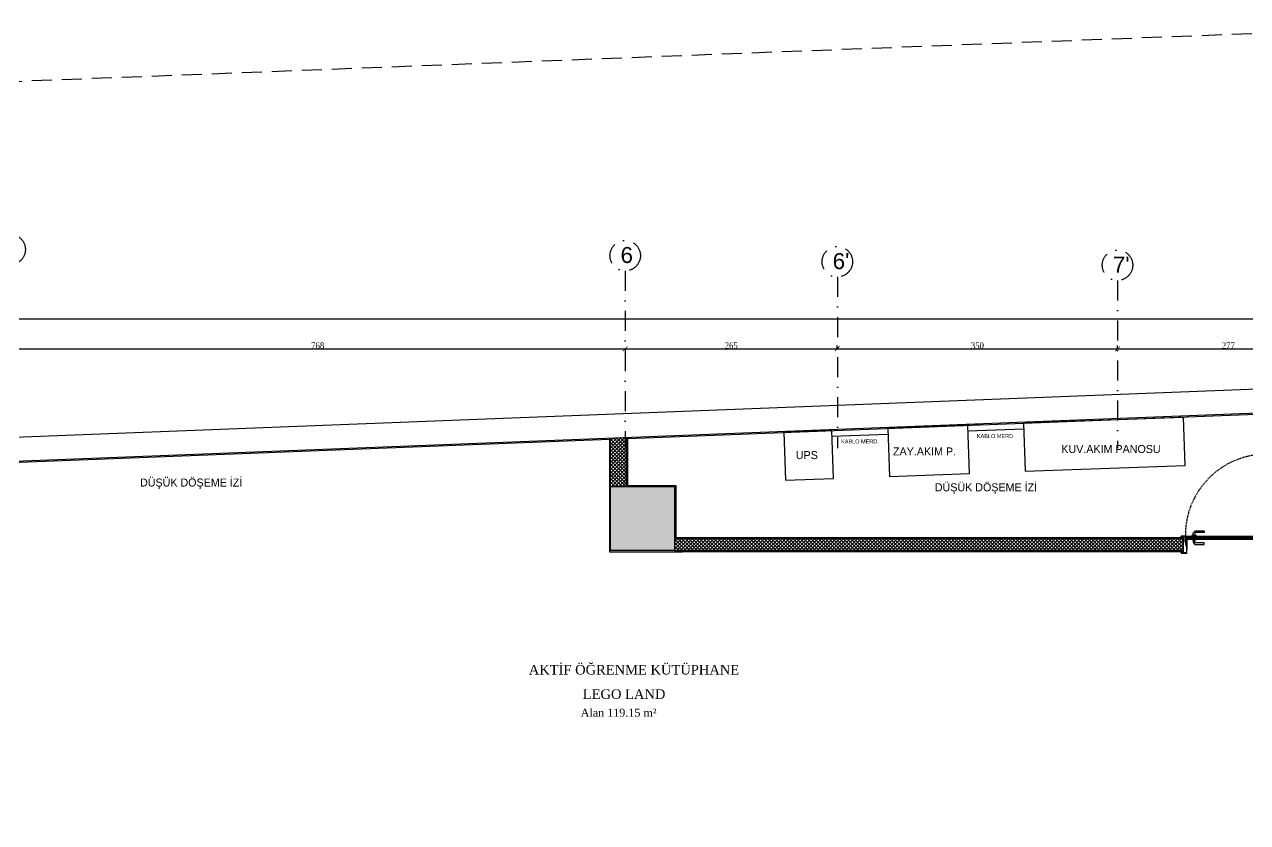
# Model space of a CAD drawing. Header units: millimetres. Extents: x -29311 to -3405, y 28913 to 42880.
# Drawn here: x -8240 to -6712, y 40758 to 41756 of the extents above; entities that cross this region are included whole.
import ezdxf
from ezdxf.enums import TextEntityAlignment as Align

# ---------------------------------------------------------------- set-up
doc = ezdxf.new("R2010")
doc.units = ezdxf.units.MM
for name, pattern in [('( Hidden )', [0.375, 0.25, -0.125]), ('DASHDOT', [1, 0.5, -0.25, 0, -0.25]), ('DASHDOT2', [0.5, 0.25, -0.125, 0, -0.125]), ('HIDDEN', [0.375, 0.25, -0.125])]:
    doc.linetypes.add(name, pattern=pattern)
for name, color, linetype in [('A-AKS', 57, 'DASHDOT'), ('A-AKS.', 57, 'DASHDOT2'), ('A-BA', 1, 'Continuous'), ('A-DUVAR', 53, 'Continuous'), ('A-DUVAR-TARAMA', 251, 'Continuous'), ('A-KAPI-AHSAP', 245, 'Continuous'), ('A-KAPI-AKSESUAR', 206, 'Continuous'), ('A-KAPI-METAL', 84, 'Continuous'), ('A-KAPI-PROFIL', 206, 'Continuous'), ('A-SIVA-IC', 97, 'Continuous'), ('A-YAZI', 136, 'Continuous'), ('T-VANA', 2, 'Continuous'), ('vaz_bina2', 161, 'Continuous'), ('yazı1', 7, 'Continuous')]:
    doc.layers.add(name, color=color, linetype=linetype)
for name, color, linetype, lineweight in [('olcu-plan', 7, 'Continuous', 20), ('tarama-betonarme', 252, 'Continuous', 13), ('yazı-mekan', 142, 'Continuous', 25)]:
    doc.layers.add(name, color=color, linetype=linetype, lineweight=lineweight)
doc.styles.add('HA_SMART', font='')
doc.styles.add('text1', font='arial.ttf')
doc.styles.add('YAZ-50', font='times.ttf', dxfattribs={"width": 0.9})
doc.styles.get('HA_SMART').set_extended_font_data('Sakkal Majalla')
doc.dimstyles.new('1-50-plan', dxfattribs={"dimtxt": 8, "dimasz": 6, "dimexe": 4, "dimexo": 4, "dimgap": 0.00625, "dimtad": 1, "dimdec": 0, "dimrnd": 0.0005, "dimzin": 9, "dimdsep": 46, "dimtxsty": 'YAZ-50', "dimblk": 'ARCHTICK', "dimcen": 0.025, "dimdle": 4, "dimadec": 0, "dimazin": 0, "dimtfac": 1, "dimtdec": 0, "dimtmove": 0, "dimatfit": 3, "dimfxl": 30, "dimfxlon": 1, "dimarcsym": 0})
pattern_1 = [(45, (-91941.1405, 24665.6312), (-2.24506403, 2.24506403), []), (135, (-91941.1405, 24665.6312), (-2.24506403, -2.24506403), [])]

# ---------------------------------------------------------------- blocks, each defined once
blk = doc.blocks.new('METİKET')
at = {"layer": 'yazı1', "linetype": 'ByBlock', "style": 'HA_SMART'}
for tag, height, p in [('MAHALADI', 20, (13369.9, 684.6)), ('ALAN', 15, (13369.9, 652.2))]:
    blk.add_attdef(tag, text='', height=height, dxfattribs=at).set_placement(p, align=Align.CENTER)
blk = doc.blocks.new('_ArchTick')
at = {"color": 0, "linetype": 'ByBlock', "const_width": 0.15}
blk.add_lwpolyline([(-0.5, -0.5), (0.5, 0.5)], dxfattribs=at)
blk = doc.blocks.new('*D484')
at = {"layer": 'DEFPOINTS', "color": 0, "transparency": 16777216}
for p in [(-8257.6, 41350.4), (-7489.4, 41354.8), (-7489.4, 41350.4)]:
    blk.add_point(p, dxfattribs=at)
at = {"layer": 'olcu-plan', "color": 0, "lineweight": -2, "transparency": 16777216}
for p, q in [((-8261.6, 41350.4), (-7485.4, 41350.4)), ((-8257.6, 41350.4), (-8257.6, 41354.4)), ((-7489.4, 41350.8), (-7489.4, 41346.4))]:
    blk.add_line(p, q, dxfattribs=at)
at = {"layer": 'olcu-plan', "color": 0, "lineweight": -2, "transparency": 16777216, "xscale": 6, "yscale": 6, "zscale": 6, "rotation": 180}
blk.add_blockref('_ArchTick', (-8257.6, 41350.4), dxfattribs=at)
at = {"layer": 'olcu-plan', "color": 0, "lineweight": -2, "transparency": 16777216, "xscale": 6, "yscale": 6, "zscale": 6}
blk.add_blockref('_ArchTick', (-7489.4, 41350.4), dxfattribs=at)
at = {"layer": 'olcu-plan', "color": 0, "transparency": 16777216, "insert": (-7873.5, 41354.5), "char_height": 8, "attachment_point": 5, "style": 'YAZ-50'}
blk.add_mtext('768', dxfattribs=at)
blk = doc.blocks.new('*D485')
at = {"layer": 'DEFPOINTS', "color": 0, "transparency": 16777216}
for p in [(-7489.4, 41354.8), (-7224.4, 41350.4), (-7224.4, 41347.2)]:
    blk.add_point(p, dxfattribs=at)
at = {"layer": 'olcu-plan', "color": 0, "lineweight": -2, "transparency": 16777216}
for p, q in [((-7493.4, 41350.4), (-7220.4, 41350.4)), ((-7489.4, 41350.8), (-7489.4, 41346.4)), ((-7224.4, 41350.4), (-7224.4, 41354.4))]:
    blk.add_line(p, q, dxfattribs=at)
at = {"layer": 'olcu-plan', "color": 0, "lineweight": -2, "transparency": 16777216, "xscale": 6, "yscale": 6, "zscale": 6, "rotation": 180}
blk.add_blockref('_ArchTick', (-7489.4, 41350.4), dxfattribs=at)
at = {"layer": 'olcu-plan', "color": 0, "lineweight": -2, "transparency": 16777216, "xscale": 6, "yscale": 6, "zscale": 6}
blk.add_blockref('_ArchTick', (-7224.4, 41350.4), dxfattribs=at)
at = {"layer": 'olcu-plan', "color": 0, "transparency": 16777216, "insert": (-7356.9, 41354.5), "char_height": 8, "attachment_point": 5, "style": 'YAZ-50'}
blk.add_mtext('265', dxfattribs=at)
blk = doc.blocks.new('*D486')
at = {"layer": 'DEFPOINTS', "color": 0, "transparency": 16777216}
for p in [(-7224.4, 41347.2), (-6874.4, 41350.4), (-6874.4, 41350.4)]:
    blk.add_point(p, dxfattribs=at)
at = {"layer": 'olcu-plan', "color": 0, "lineweight": -2, "transparency": 16777216}
for p, q in [((-7228.4, 41350.4), (-6870.4, 41350.4)), ((-7224.4, 41350.4), (-7224.4, 41354.4)), ((-6874.4, 41350.4), (-6874.4, 41354.4))]:
    blk.add_line(p, q, dxfattribs=at)
at = {"layer": 'olcu-plan', "color": 0, "lineweight": -2, "transparency": 16777216, "xscale": 6, "yscale": 6, "zscale": 6, "rotation": 180}
blk.add_blockref('_ArchTick', (-7224.4, 41350.4), dxfattribs=at)
at = {"layer": 'olcu-plan', "color": 0, "lineweight": -2, "transparency": 16777216, "xscale": 6, "yscale": 6, "zscale": 6}
blk.add_blockref('_ArchTick', (-6874.4, 41350.4), dxfattribs=at)
at = {"layer": 'olcu-plan', "color": 0, "transparency": 16777216, "insert": (-7049.4, 41354.5), "char_height": 8, "attachment_point": 5, "style": 'YAZ-50'}
blk.add_mtext('350', dxfattribs=at)
blk = doc.blocks.new('*D487')
at = {"layer": 'DEFPOINTS', "color": 0, "transparency": 16777216}
for p in [(-6874.4, 41350.4), (-6597.6, 41354.4), (-6597.6, 41350.4)]:
    blk.add_point(p, dxfattribs=at)
at = {"layer": 'olcu-plan', "color": 0, "lineweight": -2, "transparency": 16777216}
for p, q in [((-6878.4, 41350.4), (-6593.6, 41350.4)), ((-6874.4, 41350.4), (-6874.4, 41354.4)), ((-6597.6, 41350.4), (-6597.6, 41346.4))]:
    blk.add_line(p, q, dxfattribs=at)
at = {"layer": 'olcu-plan', "color": 0, "lineweight": -2, "transparency": 16777216, "xscale": 6, "yscale": 6, "zscale": 6, "rotation": 180}
blk.add_blockref('_ArchTick', (-6874.4, 41350.4), dxfattribs=at)
at = {"layer": 'olcu-plan', "color": 0, "lineweight": -2, "transparency": 16777216, "xscale": 6, "yscale": 6, "zscale": 6}
blk.add_blockref('_ArchTick', (-6597.6, 41350.4), dxfattribs=at)
at = {"layer": 'olcu-plan', "color": 0, "transparency": 16777216, "insert": (-6736, 41354.5), "char_height": 8, "attachment_point": 5, "style": 'YAZ-50'}
blk.add_mtext('277', dxfattribs=at)
blk = doc.blocks.new('*D489')
at = {"layer": 'DEFPOINTS', "color": 0, "transparency": 16777216}
for p in [(-5882.1, 41387.8), (-5882.1, 41350.4), (-10751.7, 41320.3)]:
    blk.add_point(p, dxfattribs=at)
at = {"layer": 'olcu-plan', "color": 0, "lineweight": -2, "transparency": 16777216}
for p, q in [((-10751.7, 41357.8), (-10751.7, 41391.8)), ((-5882.1, 41357.8), (-5882.1, 41391.8)), ((-10755.7, 41387.8), (-5878.1, 41387.8))]:
    blk.add_line(p, q, dxfattribs=at)
at = {"layer": 'olcu-plan', "color": 0, "lineweight": -2, "transparency": 16777216, "xscale": 6, "yscale": 6, "zscale": 6, "rotation": 180}
blk.add_blockref('_ArchTick', (-10751.7, 41387.8), dxfattribs=at)
at = {"layer": 'olcu-plan', "color": 0, "lineweight": -2, "transparency": 16777216, "xscale": 6, "yscale": 6, "zscale": 6}
blk.add_blockref('_ArchTick', (-5882.1, 41387.8), dxfattribs=at)
at = {"layer": 'olcu-plan', "color": 0, "transparency": 16777216, "insert": (-8316.9, 41391.9), "char_height": 8, "attachment_point": 5, "style": 'YAZ-50'}
blk.add_mtext('4870', dxfattribs=at)
blk = doc.blocks.new('AKS')
at = {"layer": 'A-AKS.', "ltscale": 100}
for p, q in [((3262.3, 2276.7), (3262.3, 2054.9)), ((3527.3, 2269.1), (3527.3, 2054.9)), ((3877.3, 2264.8), (3877.3, 2054.9))]:
    blk.add_line(p, q, dxfattribs=at)
for centre in [(2494, 2303.4), (3262.3, 2295.7), (3527.3, 2288.1), (3877.3, 2283.8)]:
    blk.add_circle(centre, 19, dxfattribs=at)
at = {"layer": 'A-AKS.', "ltscale": 100, "char_height": 20, "width": 18.894, "attachment_point": 1, "style": 'text1'}
for s, insert in [('6', (3256.5, 2306.5)), ("6'", (3521.5, 2298.9)), ("7'", (3871.5, 2294.6))]:
    blk.add_mtext(s, dxfattribs=dict(at, insert=insert))
blk = doc.blocks.new('A$C1989330F')
at = {"layer": 'A-KAPI-AKSESUAR'}
blk.add_lwpolyline([(28, 0), (-28, 0), (-28, -8), (28, -8)], close=True, dxfattribs=at)
blk.add_lwpolyline([(-125, -45), (-20, -45, 0.414214), (-10, -35), (-10, -8), (10, -8), (10, -32, -0.414214), (-23, -65), (-125, -65)], format="xyb", close=True, dxfattribs=at)
blk = doc.blocks.new('*U53')
at = {"ltscale": 12}
h = blk.add_hatch(dxfattribs=at)
h.set_pattern_fill('ANSI31', color=8, scale=5, angle=45)
h.set_pattern_definition([(90, (48.085, 20), (-15.875, 3e-15), [])])
h.paths.add_polyline_path([(1004, -130), (44, -130), (44, -160), (1004, -160)])
at = {"color": 8, "linetype": 'HIDDEN', "ltscale": 50}
blk.add_lwpolyline([(13, -176), (13, -1189, 0.417281), (1025, -166)], format="xyb", dxfattribs=at)
at = {"layer": 'A-KAPI-AHSAP'}
for points in [[(44, -165), (34, -165), (34, -148), (34, -148), (34, -125), (44, -125), (44, -165)], [(44, -125), (1004, -125)], [(1004, -165), (1004, -125), (1014, -125), (1014, -165), (1014, -165), (1014, -165), (1004, -165)], [(1004, -165), (44, -165)]]:
    blk.add_lwpolyline(points, dxfattribs=at)
blk.add_lwpolyline([(1004, -130), (44, -130), (44, -160), (1004, -160)], close=True, dxfattribs=at)
at = {"layer": 'A-KAPI-AKSESUAR'}
for radius in [10, 5, 4]:
    blk.add_circle((12, -175), radius, dxfattribs=at)
at = {"layer": 'A-KAPI-METAL'}
for points in [[(-29, 47), (39, 47, -0.414214), (40, 46), (40, -96), (38, -96), (38, 44, 0.414214), (38, 45), (-28, 45, 0.414214), (-28, 44), (-28, 33, 0.414214), (-28, 32), (-20, 32), (-20, 30), (-29, 30, -0.414214), (-30, 31), (-30, 46, -0.414214)], [(-30, -151, -0.414214), (-29, -150), (-20, -150), (-20, -152), (-28, -152, 0.414214), (-28, -152), (-28, -162, 0.414214), (-28, -163), (27, -163, 0.414214), (27, -162), (27, -105, -0.414214), (28, -104), (41, -104, -0.414154), (42, -105), (42, -119), (42, -15), (42, 0), (42, -15), (40, -15), (40, 0, -1), (44, 0), (44, -120, -0.934642), (40, -119), (40, -106, 0.414214), (40, -106), (30, -106, 0.414214), (29, -106), (29, -164, -0.414214), (28, -165), (-29, -165, -0.414214), (-30, -164)], [(1078, -151, 0.414214), (1077, -150), (1068, -150), (1068, -152), (1076, -152, -0.414214), (1076, -152), (1076, -162, -0.414214), (1076, -163), (1022, -163, -0.414214), (1021, -162), (1021, -104, 0.414214), (1020, -103), (1007, -103, 0.414154), (1006, -104), (1006, -119), (1006, -15), (1006, 0), (1006, -15), (1008, -15), (1008, 0, 1), (1004, 0), (1004, -120, 0.938583), (1008, -119), (1008, -105, -0.414214), (1009, -105), (1019, -105, -0.414214), (1019, -105), (1019, -164, 0.414214), (1020, -165), (1077, -165, 0.414214), (1078, -164)], [(1077, 47), (1009, 47, 0.414214), (1008, 46), (1008, -96), (1010, -96), (1010, 44, -0.414214), (1011, 45), (1076, 45, -0.414214), (1076, 44), (1076, 33, -0.414214), (1076, 32), (1068, 32), (1068, 30), (1077, 30, 0.414214), (1078, 31), (1078, 46, 0.414214)]]:
    blk.add_lwpolyline(points, format="xyb", close=True, dxfattribs=at)
at = {"layer": 'A-KAPI-PROFIL'}
for points in [[(16, -101), (27, -70), (27, -36), (37, -36), (37, -72), (26, -104), (26, -163), (16, -163)], [(1032, -101), (1021, -70), (1021, -44), (1011, -44), (1011, -72), (1022, -104), (1022, -163), (1032, -163)]]:
    blk.add_lwpolyline(points, close=True, dxfattribs=at)
for points in [[(36, -37), (37, -37), (37, -52), (30, -66), (30, -90), (37, -90), (37, -91), (29, -91), (29, -66), (36, -52), (36, -37)], [(1012, -37), (1011, -37), (1011, -52), (1018, -66), (1018, -90), (1011, -90), (1011, -91), (1019, -91), (1019, -66), (1012, -52), (1012, -37)]]:
    blk.add_lwpolyline(points, dxfattribs=at)
at = {"layer": 'A-KAPI-PROFIL', "color": 8}
for points in [[(40, -111, 0.414214), (38, -109), (31, -109, 0.414214), (29, -111), (29, -122, 0.414214), (31, -124), (45, -124, 0.414214), (46, -123), (46, -120, 1), (44, -120), (44, -121), (40, -121)], [(1019, -111, 0.414214), (1017, -109), (1010, -109, 0.414214), (1008, -111), (1008, -121), (1004, -121), (1004, -120, 1), (1002, -120), (1002, -123, 0.414214), (1003, -124), (1014, -124), (1017, -124, 0.414214), (1019, -122)]]:
    blk.add_lwpolyline(points, format="xyb", close=True, dxfattribs=at)
at = {"layer": 'DEFPOINTS', "linetype": 'ByBlock', "ltscale": 12}
for p, q in [((0, 30), (0, -150)), ((1048, 30), (1048, -125))]:
    blk.add_line(p, q, dxfattribs=at)
at = {"ltscale": 12, "xscale": -1, "rotation": 180}
blk.add_blockref('A$C1989330F', (916, -125), dxfattribs=at)
at = {"ltscale": 12}
blk.add_blockref('A$C1989330F', (916, -165), dxfattribs=at)

msp = doc.modelspace()

# ---------------------------------------------------------------- hatches: boundary and pattern name
at = {"layer": 'A-DUVAR-TARAMA'}
h = msp.add_hatch(dxfattribs=at)
h.set_pattern_fill('ANSI37', color=256, style=0)
h.set_pattern_definition(pattern_1)
h.paths.add_polyline_path([(-7507.64, 41238.87), (-7487.64, 41239.65), (-7487.64, 41178.15), (-7507.64, 41178.15)])
h = msp.add_hatch(dxfattribs=at)
h.set_pattern_fill('ANSI37', color=256, style=0)
h.set_pattern_definition(pattern_1)
h.paths.add_polyline_path([(-6791.95, 41113.15), (-6791.95, 41098.15), (-7427.64, 41098.15), (-7427.64, 41113.15)])
h.paths.add_polyline_path([(-6687.14, 41098.15), (-6687.14, 41113.15), (-6677.64, 41113.15), (-6677.64, 41098.15)])
at = {"layer": 'tarama-betonarme'}
h = msp.add_hatch(dxfattribs=at)
h.set_pattern_fill('ANSI35', color=256, scale=25, style=0)
h.set_pattern_definition([(45, (-57572.966, 54657.0166), (-4.4194174, 4.4194174), []), (45, (-57568.547, 54657.0166), (-4.4194174, 4.4194174), [7.8125, -1.5625, 0, -1.5625])])
h.paths.add_polyline_path([(-7507.64, 41178.15), (-7427.64, 41178.15), (-7427.64, 41098.15), (-7507.64, 41098.15)])
h.paths.add_polyline_path([(-8337.64, 41178.15), (-8257.64, 41178.15), (-8257.64, 41098.15), (-8337.64, 41098.15)])
h.paths.add_polyline_path([(-9167.64, 41178.15), (-9087.64, 41178.15), (-9087.64, 41098.15), (-9167.64, 41098.15)])
h.paths.add_polyline_path([(-5962.14, 41178.15), (-5882.14, 41178.15), (-5882.14, 41098.15), (-5962.14, 41098.15)])
h = msp.add_hatch(dxfattribs=at)
h.set_pattern_fill('ANSI35', color=256, scale=25, style=0)
h.set_pattern_definition([(45, (-57572.966, 54657.0166), (-4.4194174, 4.4194174), []), (45, (-57568.547, 54657.0166), (-4.4194174, 4.4194174), [7.8125, -1.5625, 0, -1.5625])])
h.paths.add_polyline_path([(-7507.64, 41178.15), (-7427.64, 41178.15), (-7427.64, 41098.15), (-7507.64, 41098.15)])
h.paths.add_polyline_path([(-8337.64, 41178.15), (-8257.64, 41178.15), (-8257.64, 41098.15), (-8337.64, 41098.15)])
h.paths.add_polyline_path([(-9167.64, 41178.15), (-9087.64, 41178.15), (-9087.64, 41098.15), (-9167.64, 41098.15)])
h.paths.add_polyline_path([(-5962.14, 41178.15), (-5882.14, 41178.15), (-5882.14, 41098.15), (-5962.14, 41098.15)])

# ---------------------------------------------------------------- linework, layer by layer
at = {"layer": 'A-BA'}
for p, q in [((-9848.72, 41178.15), (-5888.56, 41331.65)), ((-9822.14, 41149.16), (-5887.39, 41301.68))]:
    msp.add_line(p, q, dxfattribs=at)
msp.add_lwpolyline([(-7507.64, 41178.15), (-7427.64, 41178.15), (-7427.64, 41098.15), (-7507.64, 41098.15)], close=True, dxfattribs=at)
msp.add_lwpolyline([(-7507.64, 41178.15), (-7427.64, 41178.15), (-7427.64, 41098.15), (-7507.64, 41098.15)], close=True, dxfattribs=at)
at = {"layer": 'A-DUVAR'}
for p, q in [((-7507.64, 41178.15), (-7507.64, 41238.87)), ((-7487.64, 41178.15), (-7487.64, 41239.65)), ((-6791.95, 41113.15), (-7427.64, 41113.15)), ((-6791.95, 41098.15), (-7427.64, 41098.15))]:
    msp.add_line(p, q, dxfattribs=at)
at = {"layer": 'A-SIVA-IC'}
msp.add_line((-7486.14, 41179.65), (-7486.14, 41239.65), dxfattribs=at)
for points in [[(-7486.14, 41238.21), (-6615.39, 41271.96)], [(-7509.14, 41238.87), (-7509.14, 41096.65), (-7418.14, 41096.65)], [(-8256.83, 41208.33), (-7509.14, 41237.31)], [(-7486.14, 41179.65), (-7426.14, 41179.65), (-7426.14, 41114.65), (-6791.95, 41114.65)], [(-6791.95, 41096.65), (-6791.95, 41114.65)], [(-6791.95, 41096.65), (-7427.64, 41096.65)]]:
    msp.add_lwpolyline(points, dxfattribs=at)
at = {"layer": 'T-VANA'}
for p, q in [((-7116.73, 41254.03), (-7047.01, 41256.73)), ((-7231.14, 41241.09), (-7161.42, 41243.79)), ((-7061.26, 41247.67), (-6991.55, 41250.37))]:
    msp.add_line(p, q, dxfattribs=at)
for points in [[(-7159.37, 41190.83), (-7059.43, 41194.32), (-7061.52, 41254.28), (-7161.46, 41250.79)], [(-6991.82, 41257.37), (-6989.72, 41197.4), (-6789.84, 41204.38), (-6791.94, 41264.35)], [(-7289.28, 41186.02), (-7229.31, 41188.12), (-7231.41, 41248.08), (-7291.37, 41245.99)]]:
    msp.add_lwpolyline(points, close=True, dxfattribs=at)
at = {"layer": 'vaz_bina2', "linetype": '( Hidden )', "ltscale": 100}
msp.add_lwpolyline([(-10745.16, 41087.28), (-10501.58, 39221.08), (-5488.57, 39238.89), (-4470.79, 39242.51), (-4739.72, 40634.75), (-4981.51, 41117.08), (-5309.76, 41407.74), (-5666.95, 41596.35), (-6038.1, 41706.43), (-6406.89, 41755.81), (-10810.15, 41585.13)], close=True, dxfattribs=at)

# ---------------------------------------------------------------- block references
at = {"layer": 'A-AKS'}
msp.add_blockref('AKS', (-10751.69, 39171.08), dxfattribs=at)
at = {"layer": 'A-KAPI-AHSAP', "xscale": 0.1, "yscale": 0.1, "zscale": 0.1, "rotation": 180}
msp.add_blockref('*U53', (-6687.14, 41099.65), dxfattribs=at)
at = {"layer": 'yazı-mekan', "linetype": 'ByBlock'}
ref = msp.add_blockref('METİKET', (-3684.56, 41067.51), dxfattribs=dict(at, xscale=-0.25, yscale=0.25, zscale=0.25))
ref.add_attrib('MAHALADI', 'KABLO MERD.', dxfattribs={"layer": 'yazı1', "linetype": 'ByBlock', "height": 5, "style": 'HA_SMART'}).set_placement((-7026.48, 41238.66), align=Align.CENTER)
ref = msp.add_blockref('METİKET', (-578.63, 40870.15), dxfattribs=dict(at, xscale=-0.5, yscale=0.5, zscale=0.5))
ref.add_attrib('MAHALADI', 'UPS', dxfattribs={"layer": 'yazı1', "linetype": 'ByBlock', "height": 10, "style": 'HA_SMART'}).set_placement((-7262.48, 41212.46), align=Align.CENTER)
ref = msp.add_blockref('METİKET', (-3854.2, 41060.93), dxfattribs=dict(at, xscale=-0.25, yscale=0.25, zscale=0.25))
ref.add_attrib('MAHALADI', 'KABLO MERD.', dxfattribs={"layer": 'yazı1', "linetype": 'ByBlock', "height": 5, "style": 'HA_SMART'}).set_placement((-7196.12, 41232.09), align=Align.CENTER)
ref = msp.add_blockref('METİKET', (-431.58, 40874.72), dxfattribs=dict(at, xscale=-0.5, yscale=0.5, zscale=0.5))
ref.add_attrib('MAHALADI', 'ZAY.AKIM P.', dxfattribs={"layer": 'yazı1', "linetype": 'ByBlock', "height": 10, "style": 'HA_SMART'}).set_placement((-7115.43, 41217.04), align=Align.CENTER)
ref = msp.add_blockref('METİKET', (-198.7, 40877.77), dxfattribs=dict(at, xscale=-0.5, yscale=0.5, zscale=0.5))
ref.add_attrib('MAHALADI', 'KUV.AKIM PANOSU', dxfattribs={"layer": 'yazı1', "linetype": 'ByBlock', "height": 10, "style": 'HA_SMART'}).set_placement((-6882.54, 41220.08), align=Align.CENTER)
ref = msp.add_blockref('METİKET', (-1347.74, 40835.86), dxfattribs=dict(at, xscale=-0.5, yscale=0.5, zscale=0.5))
ref.add_attrib('MAHALADI', 'DÜŞÜK DÖŞEME İZİ', dxfattribs={"layer": 'yazı1', "linetype": 'ByBlock', "height": 10, "style": 'HA_SMART'}).set_placement((-8031.59, 41178.18), align=Align.CENTER)
ref = msp.add_blockref('METİKET', (-13722.27, 40829.92), dxfattribs=dict(at, xscale=0.5, yscale=0.5, zscale=0.5))
ref.add_attrib('MAHALADI', 'DÜŞÜK DÖŞEME İZİ', dxfattribs={"layer": 'yazı1', "linetype": 'ByBlock', "height": 10, "style": 'HA_SMART'}).set_placement((-7038.71, 41172.23), align=Align.CENTER)

# ---------------------------------------------------------------- texts
at = {"layer": 'A-YAZI', "style": 'YAZ-50'}
for s, height, p in [('AKTİF ÖĞRENME KÜTÜPHANE ', 12, (-7476.17, 40943.17)), ('LEGO LAND', 12, (-7490.79, 40912.7)), ('Alan 119.15 m²', 10, (-7497.67, 40890.49))]:
    msp.add_text(s, height=height, dxfattribs=at).set_placement(p, align=Align.CENTER)

# ---------------------------------------------------------------- dimensions: what is measured, and where the dimension line sits
at = {"layer": 'olcu-plan'}
for base, p1, p2, picture, middle in [((-5882.14, 41387.84), (-10751.69, 41320.3), (-5882.14, 41350.43), '*D489', (-8316.92, 41391.92)), ((-7489.41, 41350.43), (-8257.64, 41350.43), (-7489.41, 41354.77), '*D484', (-7873.53, 41354.52)), ((-7224.41, 41350.43), (-7489.41, 41354.77), (-7224.41, 41347.19), '*D485', (-7356.91, 41354.51)), ((-6874.41, 41350.43), (-7224.41, 41347.19), (-6874.41, 41350.43), '*D486', (-7049.41, 41354.51)), ((-6597.64, 41350.43), (-6874.41, 41350.43), (-6597.64, 41354.41), '*D487', (-6736.03, 41354.52))]:
    dim = msp.add_linear_dim(base=base, p1=p1, p2=p2, dimstyle='1-50-plan', dxfattribs=at)
    dim.commit()
    dim.dimension.update_dxf_attribs({"geometry": picture, "text_midpoint": middle})

doc.saveas('drawing.dxf')
